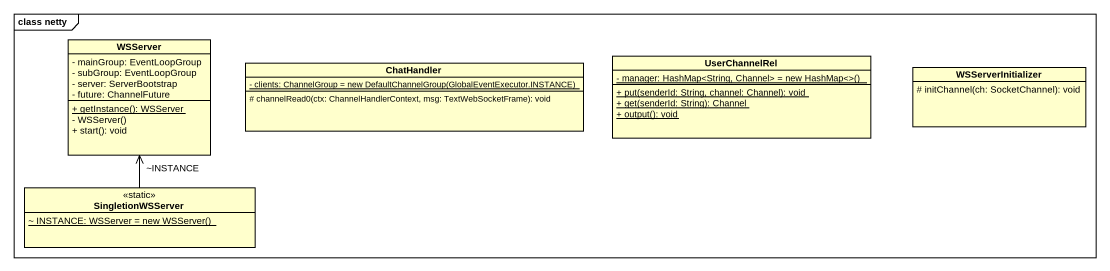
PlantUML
@startuml
mainframe class netty
hide circle
hide empty members
skinparam classAttributeIconSize 0
class WSServer {
  - mainGroup: EventLoopGroup
  - subGroup: EventLoopGroup
  - server: ServerBootstrap
  - future: ChannelFuture
  {static} + getInstance(): WSServer
  - WSServer()
  + start(): void
}
class ChatHandler {
  {static} {field} - clients: ChannelGroup = new DefaultChannelGroup(GlobalEventExecutor.INSTANCE)
  # channelRead0(ctx: ChannelHandlerContext, msg: TextWebSocketFrame): void
}
class UserChannelRel {
  {static} {field} - manager: HashMap<String, Channel> = new HashMap<>()
  {static} + put(senderId: String, channel: Channel): void
  {static} + get(senderId: String): Channel
  {static} + output(): void
}
class WSServerInitializer {
  # initChannel(ch: SocketChannel): void
}
class SingletionWSServer <<static>> {
  {static} {field} ~ INSTANCE: WSServer = new WSServer()
}
SingletionWSServer -up-> "~INSTANCE" WSServer
@enduml
